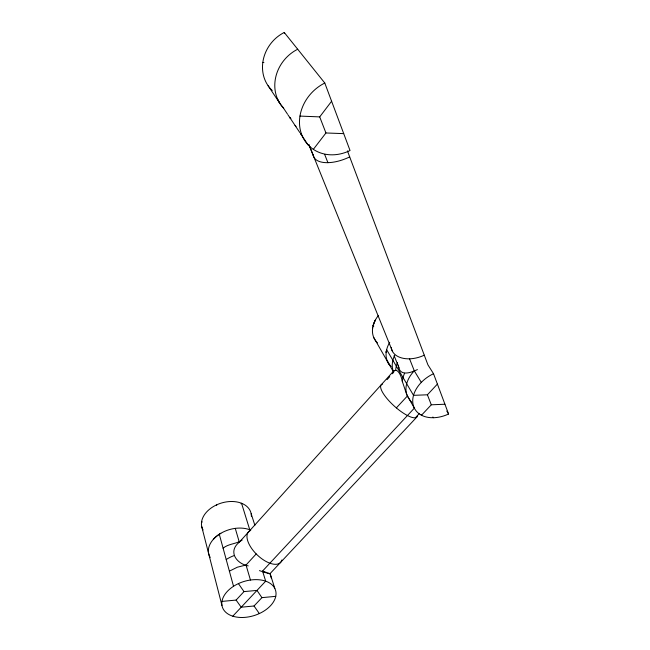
<?xml version="1.0" encoding="UTF-8"?>
<svg xmlns="http://www.w3.org/2000/svg" width="650" height="650" viewBox="0 0 650 650"><rect width="100%" height="100%" fill="white"/><g stroke="black" fill="none" stroke-linecap="round" stroke-linejoin="round"><path stroke-width="0.97" d="M393.608 371.475C397.686 366.868 401.773 377.284 402.066 380.616M377.455 342.867A27.552 20.808 -31.2 0 1 372.515 329.127L372.734 327.454A27.593 20.841 -31.2 0 1 374.229 322.4L375.294 320.166M386.401 350.854L386.303 351.431A28.299 20.889 -30.7 0 0 386.222 351.991A28.186 20.808 -30.7 0 0 386.157 352.56L386.303 351.431A28.405 20.963 -30.7 0 1 386.401 350.854L386.514 350.285A28.527 21.06 -30.7 0 1 386.644 349.684L413.514 395.338L427.407 394.794L437.393 384.085M374.238 322.392L373.002 326.146L373.807 326.129M394.721 355.225C392.153 360.344 391.219 366.624 393.591 371.987M299.967 116.082L319.711 116.894L331.606 101.246M313.349 149.346L325.942 132.974L343.712 133.624M241.044 503.807L241.54 503.246L249.746 529.75M393.941 370.695L239.322 542.197C227.736 551.411 236.226 563.664 248.235 565.898M387.091 379.608L389.732 376.675M392.389 373.742L393.713 372.271L387.562 361.603A28.527 21.06 -30.7 0 0 390.837 366.226M250.445 580.036L246.033 565.012L256.206 553.938M396.362 407.899L407.396 395.988C403.504 387.246 408.021 377.268 414.269 370.882M232.789 616.184A27.893 17.786 -17.6 0 0 263.575 611.301A27.893 17.786 -17.6 0 0 269.807 583.123A27.893 17.786 -17.6 0 0 229.214 589.558A27.893 17.786 -17.6 0 0 232.789 616.184L265.679 581.165L262.551 571.066L414.562 407.899M221.959 601.413L236.104 600.08L244.002 591.606L256.994 590.411L261.926 597.651L275.762 596.342M415.415 417.731L419.502 413.359M274.836 588.477L270.099 573.576L416.715 417.178M444.925 404.227L431.291 404.804L421.493 415.236L421.159 414.659M236.104 600.08L241.207 607.222L254.036 605.987L261.926 597.651M223.096 548.186C228.637 543.554 236.502 544.066 242.101 540.134M220.838 533.284L218.855 534.544A26.423 17.769 -17.3 0 0 213.306 539.37M229.385 571.163L237.315 567.214L246.033 565.012M417.414 369.574C410.532 372.913 399.132 376.959 398.328 365.121M201.532 522.031L202.353 521.974M402.163 380.957L406.697 394.534L415.098 409.467A30.339 21.369 -29.9 0 0 430.861 417.69L434.168 417.714A30.339 21.369 -29.9 0 0 448.589 414.009L433.517 373.709L427.911 364.829L347.441 150.898M433.323 417.747L432.884 416.999M269.929 573.584L267.621 572.886M262.811 62.433L263.916 62.498M262.551 571.066L266.654 572.536M290.875 118.584L290.322 118.04M301.34 134.509L300.658 133.794M277.306 98.442A37.797 33.524 -49.7 0 0 282.636 107.014L283.684 108.152M290.184 117.902L289.648 117.341L289.981 117.837M411.808 402.61L411.312 402.049M411.101 401.806L408.436 397.938M272.252 90.529A36.246 32.508 -52.5 0 1 284.253 32.476L324.789 83.021L350.033 150.507A40.722 35.206 -45.4 0 1 301.624 134.428A40.722 35.206 -45.4 0 1 324.797 83.029M238.412 583.602L244.002 591.606M254.036 605.987L259.334 613.567M283.075 107.51L287.463 114.059M287.958 114.814L299.796 132.511M300.332 133.315L308.011 144.796M268.101 85.735L279.809 103.269M216.401 504.944L216.734 505.448M446.769 411.068L447.224 411.799M447.679 412.539L448.589 414.009M421.306 382.395L414.302 370.841L409.557 358.816M373.717 337.456L388.464 363.269M408.379 397.832L407.396 395.988M270.099 573.576L271.302 578.126M387.53 361.53L387.294 361.002M414.123 407.639L413.887 407.103A30.339 21.369 -29.9 0 1 433.517 373.709M309.051 145.023L392.616 351.674M394.095 355.631L399.132 368.071M308.864 144.511L313.194 155.261M324.642 154.367L327.925 162.687M284.229 32.5L284.643 33.556M319.711 116.894L325.942 132.974M427.407 394.794L431.291 404.804M251.176 513.768L254.865 525.265M235.259 528.361L239.322 542.197M219.286 534.259L233.529 586.292M221.951 605.434L201.752 526.736M269.831 573.763A18.224 0.748 20 0 1 259.447 570.611M210.194 557.383A26.357 17.729 -17.3 0 1 219.058 534.414A26.357 17.729 -17.3 0 1 250.738 530.164M203.052 529.953A25.561 17.656 -17.1 0 1 222.105 502.832A25.561 17.656 -17.1 0 1 251.387 516.384M226.2 559.528A27.105 17.769 -17.4 0 1 233.976 555.636M391.089 366.47A28.511 21.044 -30.7 0 1 389.756 342.306M402.358 381.656A29.697 21.304 -30.2 0 1 404.617 373.23M395.696 370.183A29.234 21.223 -30.4 0 1 396.354 366.031A29.234 21.214 -30.4 0 1 397.524 362.611M372.734 327.454A27.462 20.743 -31.2 0 0 372.645 328.014A27.243 20.581 -31.2 0 0 372.515 329.127M374.221 322.424A27.462 20.743 -31.2 0 1 378.463 315.421M374.709 321.368A27.243 20.581 -31.2 0 1 375.261 320.255M373.1 325.772A27.706 20.93 -31.2 0 1 373.799 323.513M296.01 126.401A39.154 34.32 -47.4 0 1 295.059 125.426M283.579 108.038A37.749 33.475 -49.7 0 1 297.708 49.229M349.7 156.902A29.802 14.357 -23 0 1 313.113 154.546M391.202 347.531A25.244 16.339 -20.3 0 0 405.348 358.646A25.228 16.331 -20.3 0 0 424.288 355.176M281.897 559.967A22.149 10.717 43.9 0 1 257.449 555.157A22.149 10.717 43.9 0 1 250.607 530.465M417.536 415.594A24.042 7.085 42 0 1 394.225 406.039A24.042 7.085 42 0 1 382.606 384.044"/></g></svg>
